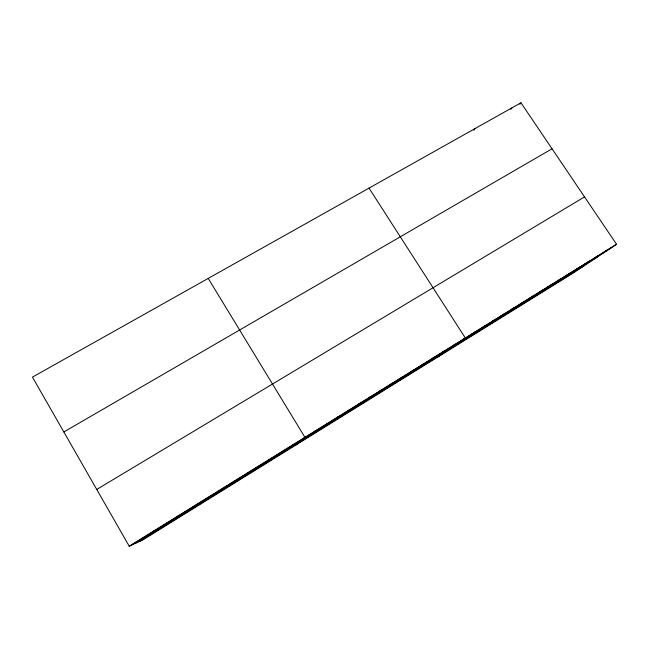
<?xml version="1.0" encoding="UTF-8"?>
<svg xmlns="http://www.w3.org/2000/svg" width="649" height="649" viewBox="0 0 649 649"><rect width="100%" height="100%" fill="white"/><g stroke="black" fill="none" stroke-linecap="round" stroke-linejoin="round"><path stroke-width="0.97" d="M473.794 130.335L474.881 128.672M510.787 109.405L511.85 107.921M519.881 104.294L520.969 102.793L616.55 244.284L571.923 273.854L142.853 539.919L129.224 546.207L32.45 377.118L520.969 102.793M259.267 465.885L259.665 465.39M270.519 458.908L271.087 458.316M281.707 451.98L282.437 451.282M292.821 445.092L293.721 444.289M295.912 445.011L304.933 437.345L208.232 278.405M314.854 431.439L316.079 430.441M325.774 424.673L327.161 423.578M336.628 417.948L338.17 416.755M347.418 411.263L349.121 409.973M358.143 404.619L360 403.232M368.81 398.015L370.814 396.531M379.414 391.444L381.563 389.871M389.952 384.914L392.247 383.251M400.425 378.424L402.875 376.671M410.841 371.966L413.437 370.125M421.193 365.549L423.935 363.618M431.496 359.173L434.368 357.153M441.726 352.829L444.743 350.728M451.907 346.525L455.063 344.335M437.231 357.38L465.317 337.983L369.03 188.113M471.742 334.235L475.165 331.882M481.412 328.248L484.957 325.814M491.025 322.285L494.7 319.779M500.582 316.363L504.387 313.775M510.09 310.473L514.016 307.813M519.549 304.616L523.597 301.874M528.951 298.791L533.121 295.976M538.305 292.991L542.596 290.103M547.61 287.231L552.015 284.27M556.858 281.496L561.385 278.462M566.066 275.793L570.706 272.685M575.217 270.122L579.971 266.95M584.319 264.484L589.195 261.239M593.373 258.87L598.362 255.552M602.386 253.288L607.48 249.906M129.224 546.207L616.55 244.284M130.838 545.46L611.342 247.731M135.138 543.473L597.356 257.004M139.21 541.599L583.986 265.855M96.742 489.443L584.538 196.89M63.837 431.966L552.039 148.791M141.458 538.621L142.877 537.997M153.618 531.093L154.843 530.59M165.698 523.605L166.736 523.216M177.704 516.174L178.556 515.898M189.63 508.784L190.295 508.621M201.49 501.434L201.969 501.385"/></g></svg>
